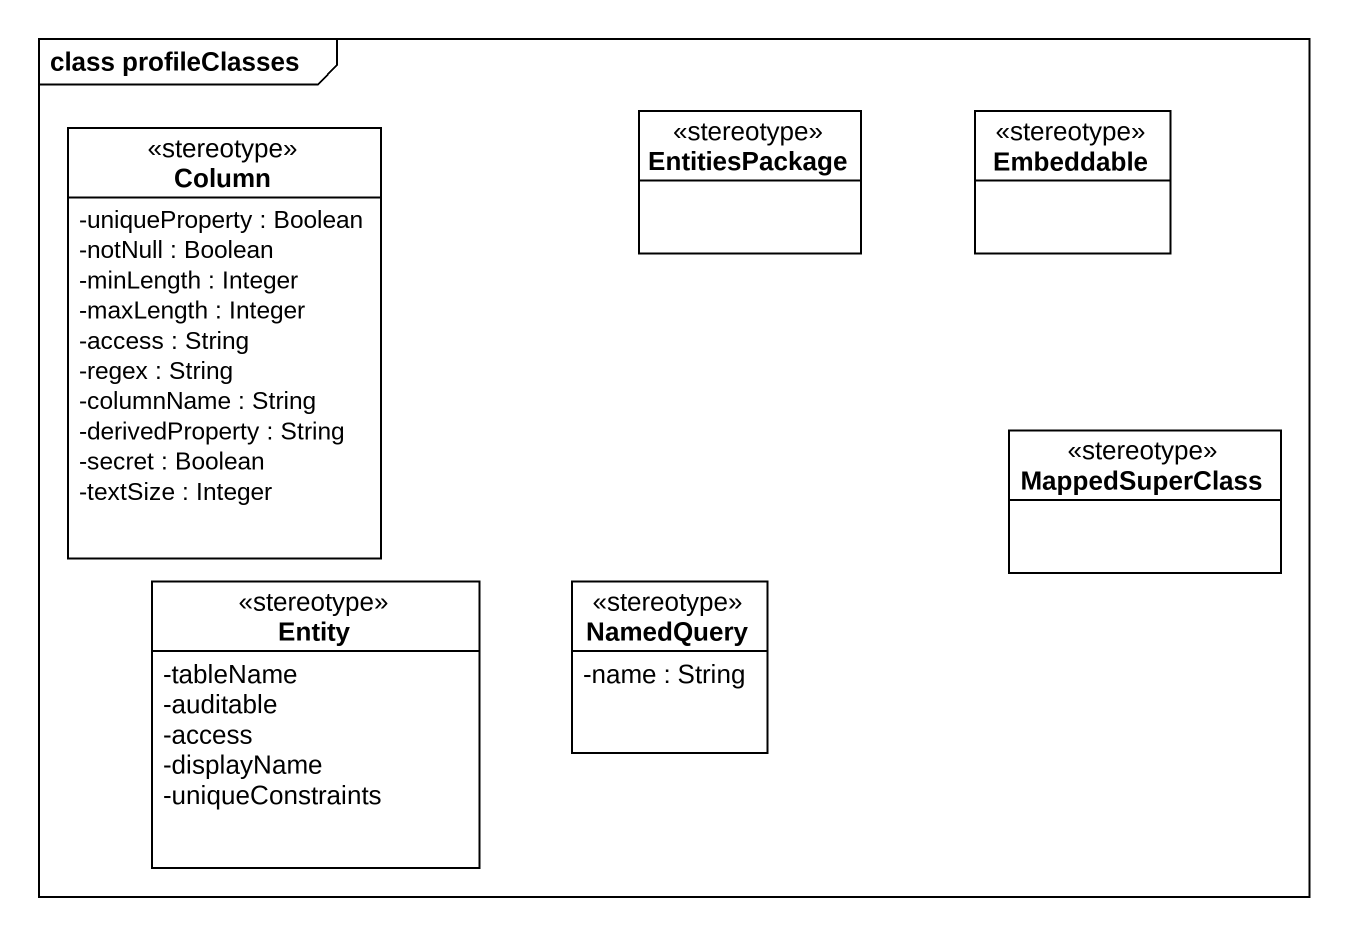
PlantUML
@startuml
mainframe class profileClasses
hide circle
hide empty members
skinparam classAttributeIconSize 0
class EntitiesPackage <<stereotype>>
class Embeddable <<stereotype>>
class Column <<stereotype>> {
  -uniqueProperty : Boolean
  -notNull : Boolean
  -minLength : Integer
  -maxLength : Integer
  -access : String
  -regex : String
  -columnName : String
  -derivedProperty : String
  -secret : Boolean
  -textSize : Integer
}
class MappedSuperClass <<stereotype>>
class "Entity" as Entity_ <<stereotype>> {
  -tableName
  -auditable
  -access
  -displayName
  -uniqueConstraints
}
class NamedQuery <<stereotype>> {
  -name : String
}
@enduml
